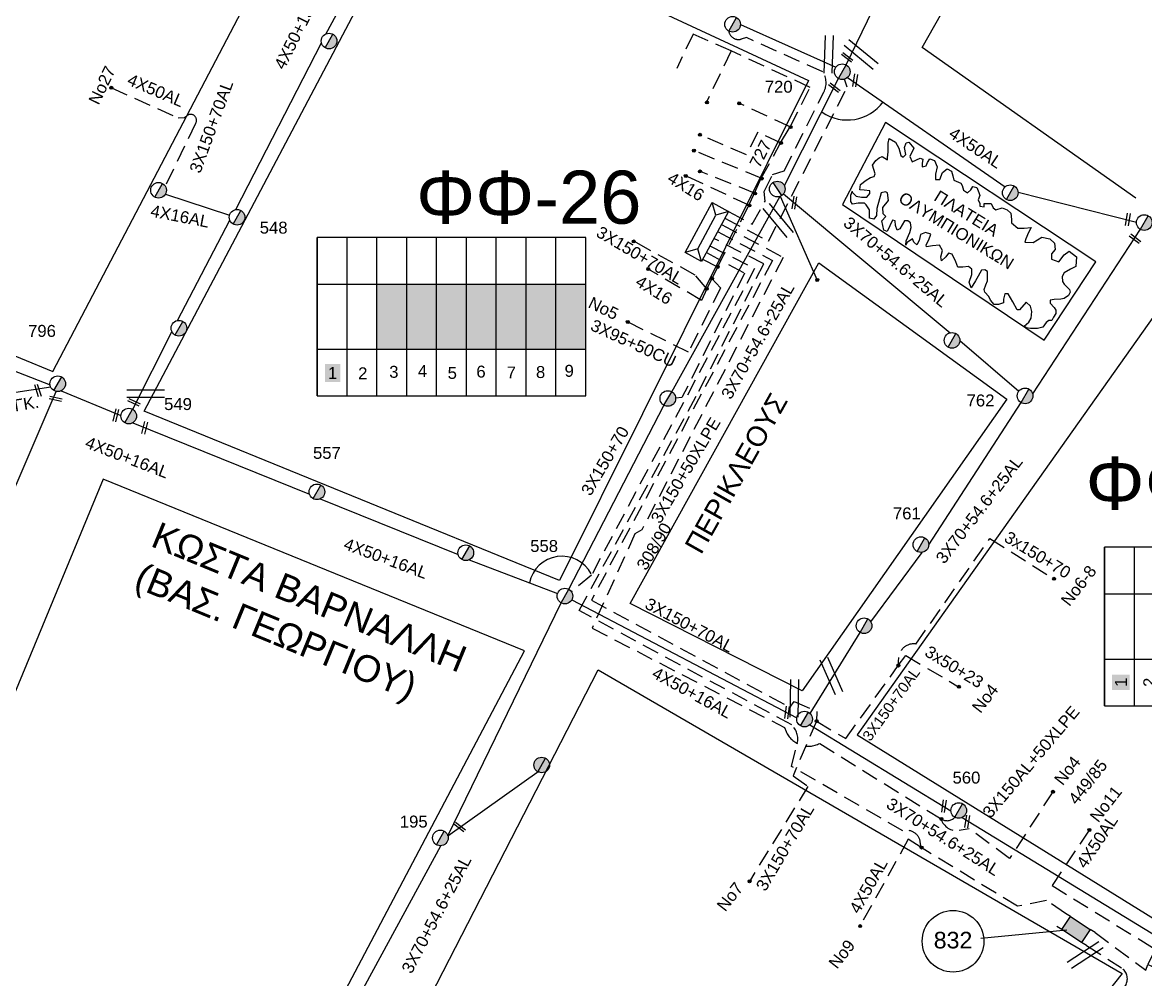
# Model space of a CAD drawing. Header units: millimetres. Extents: x 4486 to 5741, y 824 to 1856.
# Drawn here: x 5243.5 to 5412.8, y 955.5 to 1099.8 of the extents above; entities that cross this region are included whole.
import ezdxf
from ezdxf.enums import TextEntityAlignment as Align

# ---------------------------------------------------------------- set-up
doc = ezdxf.new("R2010")
doc.units = ezdxf.units.MM
doc.linetypes.add('DASHED', pattern=[19.05, 12.7, -6.35])
for name, color, linetype in [('Link Box 4 Διευθύνσεων', 7, 'Continuous'), ('Ασφαλειοκιβώτια Χ.Τ 6 αναχωρήσεων', 7, 'Continuous'), ('Ασφαλειοκιβώτια Χ.Τ 9 αναχωρήσεων', 7, 'Continuous'), ('Γέφυρες Εναερίου Δικτύου', 7, 'Continuous'), ('Γυμνά εναέρια ΧΤ (3Φ)   4x16AL', 7, 'Continuous'), ('Γυμνά εναέρια ΧΤ (3Φ)   4x50AL', 7, 'Continuous'), ('Γυμνά εναέρια ΧΤ και ΦΟΠ (3Φ)   4x50+16AL', 7, 'Continuous'), ('Εναέρια παροχή ΧΤ 4x16', 7, 'SYN_LINE'), ('Επιγραφές - Σχήματα', 7, 'Continuous'), ('Καλώδια ΧΤ   3x150+70AL', 7, 'DASHED'), ('Καλώδια ΧΤ   3x150AL+50XLPE', 7, 'DASHED'), ('Καλώδια ΧΤ   3x95+50CU', 7, 'DASHED'), ('Καλώδια ΧΤ   4x50+13.5', 7, 'Continuous'), ('Καλώδια ΧΤ   4x50AL', 7, 'DASHED'), ('Μηχανική τομή', 7, 'Continuous'), ('Στύλος Ξύλινος', 7, 'Continuous'), ('Στύλος Ξύλινος @ 1', 7, 'Continuous'), ('Στύλος ΦΜ', 7, 'Continuous'), ('Στύλος ΦΜ @ 1', 7, 'Continuous'), ('Συνδέσεις', 7, 'Continuous'), ('Συνεστραμμένα ΧΤ   3x70+54.6+25AL', 7, 'SYN_LINE'), ('Τομή', 7, 'Continuous'), ('Υποσταθμός πόλεως', 7, 'Continuous'), ('Υπόβαθρο ΔΕΗ', 7, 'Continuous')]:
    doc.layers.add(name, color=color, linetype=linetype)
doc.styles.get("Standard").update_dxf_attribs({"font": 'ARIAL.TTF'})
doc.linetypes.add('SYN_LINE', pattern='A,0.5,-0.0001,["/\\/\\/\\/",Standard,S=0.1,R=0,X=0,Y=-0.05],-0.25', length=0.7501)

# ---------------------------------------------------------------- blocks, each defined once
blk = doc.blocks.new('ΥΠΑΡΧΩΝ ΤΣΙΜΕΝΤΕΝΙΟΣ ΣΤΥΛΟΣ')
at = {"layer": 'Στύλος ΦΜ'}
blk.add_hatch(color=7, dxfattribs=at).paths.add_polyline_path([(-1.29, -2.28, 0.574793), (2.62, 0, 0.268822), (1.3, 2.27)])
at = {"layer": 'Στύλος ΦΜ', "color": 7}
blk.add_line((-1.29, -2.28), (1.3, 2.27), dxfattribs=at)
blk.add_circle((0, 0), 2.62, dxfattribs=at)
at = {"layer": 'Στύλος ΦΜ', "flags": 4}
for tag, p in [('ΑΡΙΘΜΟΣ', (-4.68, 8.05)), ('ΤΥΠΟΣ', (-4.91, 3.03))]:
    blk.add_attdef(tag, p, '', height=4, dxfattribs=at)
blk = doc.blocks.new('LINK BOX 4 ΑΝΑΧΩΡΗΣΕΩΝ')
at = {"layer": 'Link Box 4 Διευθύνσεων', "ltscale": 40}
blk.add_hatch(color=256, dxfattribs=at).paths.add_polyline_path([(-3.54, 0), (-3.54, -4.67), (3.54, -4.67), (3.54, 0)])
for p, q in [((-3.54, 0), (-5.33, 0)), ((5.33, 0), (3.54, 0)), ((-3.54, -4.67), (-5.33, -4.67)), ((5.33, -4.67), (3.54, -4.67))]:
    blk.add_line(p, q, dxfattribs=at)
blk.add_lwpolyline([(-3.54, -4.67), (-3.54, 0), (3.54, 0), (3.54, -4.67)], close=True, dxfattribs=at)
blk = doc.blocks.new('ΑΣΦΑΛΕΙΟΚΙΒΩΤΙΟ ΥΠΟΣΤΑΘΜΟΥ 9 ΑΝΑΧΩΡΗΣΕΩΝ')
at = {"layer": 'Ασφαλειοκιβώτια Χ.Τ 9 αναχωρήσεων', "ltscale": 40}
for p, q in [((-23.8, 40.36), (24.02, 40.36)), ((-9.72, 40.36), (-9.72, -40.64)), ((9.94, 40.36), (9.94, -40.64)), ((-23.8, 31.36), (24.02, 31.36)), ((-23.8, 22.36), (24.02, 22.36)), ((-23.8, 13.36), (24.02, 13.36)), ((-23.8, 4.36), (24.02, 4.36)), ((-23.8, -4.64), (24.02, -4.64)), ((-23.8, -13.64), (24.02, -13.64)), ((-23.8, -22.64), (24.02, -22.64)), ((-23.8, -31.64), (24.02, -31.64))]:
    blk.add_line(p, q, dxfattribs=at)
at = {"layer": 'Ασφαλειοκιβώτια Χ.Τ 9 αναχωρήσεων'}
blk.add_lwpolyline([(-23.8, -40.64), (24.02, -40.64), (24.02, 40.36), (-23.8, 40.36)], close=True, dxfattribs=at)
for s, p in [('1', (-18.67, 37.12)), ('2', (-18.76, 28.01)), ('3', (-18.31, 18.64)), ('4', (-18.05, 9.99)), ('5', (-18.64, 1.02)), ('6', (-18.25, -7.64)), ('7', (-18.51, -16.8)), ('8', (-18.38, -25.61)), ('9', (-18.01, -34.24))]:
    blk.add_text(s, height=3.6, rotation=270, dxfattribs=at).set_placement(p)
at = {"layer": 'Ασφαλειοκιβώτια Χ.Τ 9 αναχωρήσεων', "ltscale": 40}
for tag, height, p in [('ΟΝΟΜΑ', 5, (-0.16, 44.31)), ('ΚΕΙΜΕΝΟ 1', 2, (17.06, 35.59)), ('ΚΕΙΜΕΝΟ 2', 2, (17.06, 26.88)), ('ΚΕΙΜΕΝΟ 3', 2, (17.06, 17.69)), ('ΚΕΙΜΕΝΟ 4', 2, (17.06, 8.71)), ('ΚΕΙΜΕΝΟ 5', 2, (17.06, -0.13)), ('ΚΕΙΜΕΝΟ 6', 2, (17.06, -9.05)), ('ΚΕΙΜΕΝΟ 7', 2, (17.06, -18.13)), ('ΚΕΙΜΕΝΟ 8', 2, (17.06, -26.85)), ('ΚΕΙΜΕΝΟ 9', 2, (17.06, -35.99)), ('ΣΧ', 2, (-0.1, -42.64))]:
    blk.add_attdef(tag, text='', height=height, dxfattribs=at).set_placement(p, align=Align.MIDDLE_CENTER)
blk = doc.blocks.new('ΑΣΦΑΛΕΙΟΚΙΒΩΤΙΟ ΥΠΟΣΤΑΘΜΟΥ 6 ΑΝΑΧΩΡΗΣΕΩΝ')
at = {"layer": 'Ασφαλειοκιβώτια Χ.Τ 6 αναχωρήσεων', "ltscale": 40}
for p, q in [((-23.91, 27), (23.91, 27)), ((-9.83, 27), (-9.83, -27)), ((9.83, 27), (9.83, -27)), ((-23.91, 18), (23.91, 18)), ((-23.91, 9), (23.91, 9)), ((-23.91, 0), (23.91, 0)), ((-23.91, -9), (23.91, -9)), ((-23.91, -18), (23.91, -18))]:
    blk.add_line(p, q, dxfattribs=at)
at = {"layer": 'Ασφαλειοκιβώτια Χ.Τ 6 αναχωρήσεων'}
blk.add_lwpolyline([(-23.91, -27), (23.91, -27), (23.91, 27), (-23.91, 27)], close=True, dxfattribs=at)
for s, p in [('1', (-18.23, 20.26)), ('2', (-18.23, 11.69)), ('3', (-18.23, 2.62)), ('4', (-18.23, -6.41)), ('5', (-18.23, -15.42)), ('6', (-18.23, -24.55))]:
    blk.add_text(s, height=3.6, dxfattribs=at).set_placement(p)
at = {"layer": 'Ασφαλειοκιβώτια Χ.Τ 6 αναχωρήσεων', "ltscale": 40}
for tag, height, p in [('ΟΝΟΜΑ', 5, (-0.27, 31.68)), ('ΚΕΙΜΕΝΟ 1', 2, (16.95, 22.41)), ('ΚΕΙΜΕΝΟ 2', 2, (16.95, 13.71)), ('ΚΕΙΜΕΝΟ 3', 2, (16.95, 4.31)), ('ΚΕΙΜΕΝΟ 4', 2, (16.95, -4.67)), ('ΚΕΙΜΕΝΟ 5', 2, (16.95, -13.51)), ('ΚΕΙΜΕΝΟ 6', 2, (16.95, -22.43)), ('ΣΧ', 2, (-0.21, -29.21))]:
    blk.add_attdef(tag, text='', height=height, dxfattribs=at).set_placement(p, align=Align.MIDDLE_CENTER)
blk = doc.blocks.new('ΤΟΜΗ')
at = {"layer": 'Τομή', "ltscale": 40}
for p, q in [((-5.68, 0), (5.68, 0)), ((5.68, -2.33), (-5.68, -2.33))]:
    blk.add_line(p, q, dxfattribs=at)
blk = doc.blocks.new('ΥΠΑΡΧΩΝ ΞΥΛΙΝΟΣ ΣΤΥΛΟΣ')
at = {"layer": 'Στύλος Ξύλινος'}
h = blk.add_hatch(color=7, dxfattribs=at)
h.paths.add_polyline_path([(-2.62, 0, 0.270008), (-1.29, -2.28), (1.3, 2.27, 0.576266)])
h.paths.add_polyline_path([(-1.29, -2.28, 0.574793), (2.62, 0, 0.268822), (1.3, 2.27)])
at = {"layer": 'Στύλος Ξύλινος', "color": 7}
blk.add_line((-1.29, -2.28), (1.3, 2.27), dxfattribs=at)
blk.add_circle((0, 0), 2.62, dxfattribs=at)
at = {"layer": 'Στύλος Ξύλινος', "flags": 4}
for tag, p in [('ΑΡΙΘΜΟΣ', (-4.91, 8.6)), ('ΤΥΠΟΣ', (-4.85, 3.39))]:
    blk.add_attdef(tag, p, '', height=4, dxfattribs=at)
blk = doc.blocks.new('ΥΠΟΣΤΑΘΜΟΣ ΠΟΛΕΩΣ')
at = {"layer": 'Υποσταθμός πόλεως', "linetype": 'Continuous', "ltscale": 40}
blk.add_lwpolyline([(-8.57, 2.82), (8.57, 2.82), (8.57, -2.82), (-8.57, -2.82)], close=True, dxfattribs=at)
for points in [[(-5.75, 0), (-8.57, 2.82)], [(5.75, 0), (8.57, 2.82)], [(-8.57, -2.82), (-5.75, 0)], [(-5.75, 0), (5.75, 0)], [(8.57, -2.82), (5.75, 0)]]:
    blk.add_lwpolyline(points, dxfattribs=at)
at = {"layer": 'Υποσταθμός πόλεως', "linetype": 'SYN_LINE', "ltscale": 40, "flags": 1}
for tag, p in [('ΜΕΤΑΣΧΗΜΑΤΙΣΜΟΣ', (10.6, 2.39)), ('ΙΣΧΥΣ', (10.58, -0.41)), ('ΑΡΙΘΜΟΣ', (10.7, -3.13))]:
    blk.add_attdef(tag, p, '', height=1.8, dxfattribs=at)
blk = doc.blocks.new('_ΣΥΝΔΕΣΗ')
at = {"layer": 'Συνδέσεις', "linetype": 'SYN_LINE', "ltscale": 40}
blk.add_hatch(color=256, dxfattribs=at).paths.add_polyline_path([(0.5, -0.01, 1), (-0.5, -0.01, 1)])
at = {"layer": 'Συνδέσεις'}
blk.add_circle((0, -0.01), 0.5, dxfattribs=at)
blk = doc.blocks.new('ΜΗΧΑΝΙΚΗ ΤΟΜΗ')
at = {"layer": 'Μηχανική τομή', "ltscale": 40}
for p, q in [((-1.89, 0.78), (1.89, 0.78)), ((1.89, 0), (-1.89, 0))]:
    blk.add_line(p, q, dxfattribs=at)

msp = doc.modelspace()

# ---------------------------------------------------------------- hatches: boundary and pattern name
at = {"layer": 'Ασφαλειοκιβώτια Χ.Τ 6 αναχωρήσεων', "ltscale": 0.2}
msp.add_hatch(color=1, dxfattribs=at).paths.add_polyline_path([(5410.44, 999.14), (5410.44, 1001.44), (5407.73, 1001.44), (5407.73, 999.14)])
at = {"layer": 'Ασφαλειοκιβώτια Χ.Τ 9 αναχωρήσεων', "ltscale": 0.2}
for color, points in [(2, [(5296.91, 1060.33), (5296.91, 1050.5), (5301.41, 1050.5), (5301.41, 1060.33)]), (151, [(5301.41, 1060.33), (5301.41, 1050.5), (5305.91, 1050.5), (5305.91, 1060.33)]), (30, [(5305.91, 1060.33), (5305.91, 1050.5), (5310.41, 1050.5), (5310.41, 1060.33)]), (62, [(5310.41, 1060.33), (5310.41, 1050.5), (5314.91, 1050.5), (5314.91, 1060.33)]), (173, [(5314.91, 1060.33), (5314.91, 1050.5), (5319.41, 1050.5), (5319.41, 1060.33)]), (1, [(5319.41, 1060.33), (5319.41, 1050.5), (5323.91, 1050.5), (5323.91, 1060.33)]), (133, [(5323.91, 1060.33), (5323.91, 1050.5), (5328.41, 1050.5), (5328.41, 1060.33)]), (27, [(5289.08, 1045.57), (5291.38, 1045.57), (5291.38, 1048.28), (5289.08, 1048.28)])]:
    msp.add_hatch(color=color, dxfattribs=at).paths.add_polyline_path(points)

# ---------------------------------------------------------------- linework, layer by layer
at = {"layer": 'Γέφυρες Εναερίου Δικτύου', "color": 2, "linetype": 'DASHED', "ltscale": 0.2}
for points in [[(5348.3, 1062.92), (5353.01, 1072.22), (5353.87, 1074.03), (5354.87, 1076.28), (5357.79, 1081.63), (5359.22, 1084.02), (5362.23, 1089.99), (5350.34, 1095.48), (5344.61, 1098.01), (5342.13, 1092.85)], [(5350.34, 1095.48), (5346.62, 1087.75)], [(5359.22, 1084.02), (5351.49, 1087.61)], [(5357.79, 1081.63), (5354.35, 1083.22), (5352.63, 1079.83), (5345.57, 1082.88)], [(5354.87, 1076.28), (5344.66, 1080.48)], [(5353.87, 1074.03), (5345.57, 1077.35)], [(5346.03, 1064.08), (5348.3, 1062.92), (5347.44, 1061.18), (5348.73, 1059.76), (5343.89, 1050.06)]]:
    msp.add_lwpolyline(points, dxfattribs=at)
at = {"layer": 'Γέφυρες Εναερίου Δικτύου', "color": 1, "linetype": 'DASHED', "ltscale": 0.2}
msp.add_lwpolyline([(5349.94, 1071.28), (5353.48, 1069.38), (5355.46, 1072.84), (5355.33, 1074.31), (5356.58, 1076.85), (5358.32, 1077.41), (5364.31, 1089.27, 0.269536), (5364.13, 1092.35), (5352.65, 1097.49), (5351.83, 1097.26, -0.454537), (5349.97, 1098.47, -3.418968)], format="xyb", dxfattribs=at)
at = {"layer": 'Γέφυρες Εναερίου Δικτύου', "color": 173, "linetype": 'DASHED', "ltscale": 0.2}
msp.add_lwpolyline([(5346.59, 1065.11), (5352.36, 1061.98), (5342.91, 1043.21), (5341.95, 1043.12)], dxfattribs=at)
at = {"layer": 'Γέφυρες Εναερίου Δικτύου', "color": 151, "linetype": 'DASHED', "ltscale": 0.2}
msp.add_lwpolyline([(5375.52, 1002.82), (5376.65, 1004.32), (5384.63, 999.62)], dxfattribs=at)
at = {"layer": 'Γυμνά εναέρια ΧΤ (3Φ)   4x16AL', "color": 1, "ltscale": 0.2}
msp.add_lwpolyline([(5265.03, 1073.91), (5274.7, 1070.73)], dxfattribs=at)
at = {"layer": 'Γυμνά εναέρια ΧΤ (3Φ)   4x16AL', "color": 30, "linetype": 'SYN_LINE', "ltscale": 20}
msp.add_lwpolyline([(5247.73, 1044.8), (5232.86, 1042.51)], dxfattribs=at)
at = {"layer": 'Γυμνά εναέρια ΧΤ (3Φ)   4x50AL', "color": 62, "ltscale": 20}
for p, q in [((5367.87, 1091.48), (5391.64, 1074.99)), ((5393.58, 1074.19), (5411.44, 1069.66))]:
    msp.add_line(p, q, dxfattribs=at)
at = {"layer": 'Γυμνά εναέρια ΧΤ (3Φ)   4x50AL', "color": 1, "linetype": 'DASHED', "ltscale": 0.2}
msp.add_lwpolyline([(5256.89, 1089.92), (5266.94, 1085.39), (5267.89, 1085.42), (5268.25, 1085.71, -0.869781), (5269.56, 1084.53)], format="xyb", dxfattribs=at)
at = {"layer": 'Γυμνά εναέρια ΧΤ (3Φ)   4x50AL', "color": 27, "linetype": 'DASHED', "ltscale": 0.2}
msp.add_lwpolyline([(5404.32, 978.03), (5398.71, 969.66), (5414.28, 960.04), (5413.17, 957.76)], dxfattribs=at)
at = {"layer": 'Γυμνά εναέρια ΧΤ και ΦΟΠ (3Φ)   4x50+16AL', "color": 30, "ltscale": 0.2}
for points in [[(5217.79, 1056.76), (5247.63, 1045.13)], [(5249.29, 1044.24), (5258.33, 1040.52)], [(5260.11, 1039.41), (5286.75, 1028.64)], [(5288.37, 1027.94), (5309.18, 1019.54)], [(5310.82, 1018.76), (5324.14, 1013.66)], [(5326.3, 1012.73), (5360.22, 994.93)]]:
    msp.add_lwpolyline(points, dxfattribs=at)
at = {"layer": 'Εναέρια παροχή ΧΤ 4x16', "color": 2, "linetype": 'DASHED', "ltscale": 0.2}
for points in [[(5353.01, 1072.22), (5343.43, 1076.67)], [(5346.66, 1059.63), (5345.87, 1057.85), (5337.82, 1062.59)]]:
    msp.add_lwpolyline(points, dxfattribs=at)
at = {"layer": 'Επιγραφές - Σχήματα', "ltscale": 0.2}
msp.add_line((5400.94, 962.94), (5387.99, 961.65), dxfattribs=at)
at = {"layer": 'Επιγραφές - Σχήματα', "color": 62, "linetype": 'DASHED', "ltscale": 0.2}
msp.add_lwpolyline([(5349.38, 1070.26), (5355.98, 1066.81), (5367.83, 1090.02), (5367.44, 1091.23)], dxfattribs=at)
at = {"layer": 'Επιγραφές - Σχήματα', "ltscale": 0.2}
msp.add_circle((5383.79, 961.26), 4.65, dxfattribs=at)
for centre, radius, start, end in [((5367.85, 1091.75), 6.68, 235.4043, 323.8758), ((5324.81, 1014.32), 4.98, 27.5813, 168.6763)]:
    msp.add_arc(centre, radius, start, end, dxfattribs=at)
at = {"layer": 'Καλώδια ΧΤ   3x150+70AL', "color": 1, "ltscale": 0.2}
msp.add_lwpolyline([(5269.56, 1084.53), (5265, 1075.09)], dxfattribs=at)
at = {"layer": 'Καλώδια ΧΤ   3x150+70AL', "color": 151, "ltscale": 0.2}
msp.add_lwpolyline([(5348.29, 1068.24), (5356.57, 1063.88), (5329.26, 1012.69), (5359.2, 996.49), (5359.83, 997.4), (5363.27, 995.9), (5363.19, 994.44), (5367.62, 991.8), (5375.52, 1002.82), (5375.61, 1004.05, -0.44339), (5378.18, 1006.06), (5389.33, 1021.97), (5398.99, 1015.89)], format="xyb", dxfattribs=at)
at = {"layer": 'Καλώδια ΧΤ   3x150+70AL', "color": 2, "ltscale": 0.2}
msp.add_lwpolyline([(5347.44, 1061.18), (5346.66, 1059.63), (5344.9, 1061.69), (5335.64, 1066.77)], dxfattribs=at)
at = {"layer": 'Καλώδια ΧΤ   3x150+70AL', "color": 27, "ltscale": 0.2}
msp.add_lwpolyline([(5405.19, 962.57), (5412.84, 956.91), (5413.17, 957.76), (5413.74, 957.48, 0.55014), (5418.44, 960.31, 0.245055), (5417.02, 963.19), (5423.94, 972.89), (5432.7, 983.61), (5441.07, 994.19), (5435.24, 998.59)], format="xyb", dxfattribs=at)
at = {"layer": 'Καλώδια ΧΤ   3x150+70AL', "color": 151, "ltscale": 0.2}
msp.add_lwpolyline([(5363.19, 994.44), (5359.67, 986.21), (5361.9, 984.6), (5353.08, 970.28)], dxfattribs=at)
at = {"layer": 'Καλώδια ΧΤ   3x150+70AL', "color": 30, "ltscale": 0.2}
msp.add_lwpolyline([(5403.92, 960.61), (5409.17, 957.24, -0.380767), (5409.87, 954.75), (5403.93, 947.82), (5404.23, 947.17), (5386.89, 924.42), (5387.51, 923.41), (5383.75, 919.08), (5372.2, 904.58), (5371.42, 905.19, 0.414005), (5368.97, 904.9, 3.665205)], format="xyb", dxfattribs=at)
at = {"layer": 'Καλώδια ΧΤ   3x150AL+50XLPE', "color": 133, "ltscale": 0.2}
for points in [[(5348.87, 1069.32), (5358.17, 1064.36), (5336.88, 1023.3), (5335.83, 1022.66), (5329.37, 1008.47), (5358.36, 993.47), (5358.61, 992.89, 0.436019), (5363.68, 991.08), (5381.99, 979.69, 0.354188), (5384.06, 979.94, 10.115752)], [(5398.82, 983.79), (5392.32, 973.73), (5386.22, 978.22), (5384.7, 977.98, -0.378338), (5381.99, 979.69, -10.066089)]]:
    msp.add_lwpolyline(points, format="xyb", dxfattribs=at)
at = {"layer": 'Καλώδια ΧΤ   3x150AL+50XLPE', "color": 27, "ltscale": 0.2}
msp.add_lwpolyline([(5400.72, 965.46), (5397.89, 967.4), (5393.52, 966.53), (5378.99, 975.37), (5378.84, 976.27, 0.455761), (5376.22, 977.88), (5359.44, 987.6), (5360.29, 991.08, 0.27212), (5359.46, 993.88), (5327.39, 1011.1), (5345.48, 1044.17), (5355.25, 1063.36), (5347.73, 1067.21)], format="xyb", dxfattribs=at)
at = {"layer": 'Καλώδια ΧΤ   3x150AL+50XLPE', "color": 30, "ltscale": 0.2}
msp.add_lwpolyline([(5347.13, 1066.11), (5353.87, 1062.66), (5329.28, 1016.45), (5326.27, 1013.92)], dxfattribs=at)
at = {"layer": 'Καλώδια ΧΤ   3x95+50CU', "color": 2, "linetype": 'DASHED', "ltscale": 0.2}
msp.add_lwpolyline([(5343.89, 1050.06), (5334.74, 1054.61)], dxfattribs=at)
at = {"layer": 'Καλώδια ΧΤ   4x50+13.5', "color": 1, "ltscale": 0.2}
for points in [[(5289.19, 1098.03), (5301.13, 1120)], [(5351.73, 1099.47), (5366.13, 1093.05)], [(5275.66, 1071.56), (5288.56, 1096.7)], [(5266.86, 1054.84), (5274.74, 1069.96)], [(5260.09, 1041.45), (5266.02, 1053.13)]]:
    msp.add_lwpolyline(points, dxfattribs=at)
at = {"layer": 'Καλώδια ΧΤ   4x50+13.5', "color": 30, "ltscale": 0.2}
msp.add_lwpolyline([(5236.39, 1015.92), (5248.56, 1044.16)], dxfattribs=at)
at = {"layer": 'Καλώδια ΧΤ   4x50AL', "color": 27, "ltscale": 0.2}
msp.add_lwpolyline([(5378.99, 975.37), (5377.03, 976.63), (5369.74, 963.52)], dxfattribs=at)
at = {"layer": 'Συνεστραμμένα ΧΤ   3x70+54.6+25AL', "color": 62, "ltscale": 20}
for p, q in [((5358.23, 1073.95), (5383.33, 1052.98)), ((5395.8, 1043.76), (5412.03, 1068.59)), ((5380.12, 1021.01), (5394.07, 1042.46))]:
    msp.add_line(p, q, dxfattribs=at)
at = {"layer": 'Συνεστραμμένα ΧΤ   3x70+54.6+25AL', "color": 62, "ltscale": 15}
for p, q in [((5357.71, 1073.57), (5363.31, 1060.94)), ((5384.81, 1051.82), (5393.71, 1044.19)), ((5371.4, 1009.39), (5379.11, 1019.89)), ((5362.23, 995.57), (5369.79, 1007.79))]:
    msp.add_line(p, q, dxfattribs=at)
at = {"layer": 'Συνεστραμμένα ΧΤ   3x70+54.6+25AL', "color": 173, "ltscale": 20}
for points in [[(5367.67, 1093.38), (5375.76, 1110.14)], [(5341.36, 1044.1), (5357.71, 1073.57)], [(5325.85, 1014.33), (5340.2, 1042.05)], [(5307.61, 977.16), (5324.68, 1012.28)], [(5287.32, 940.21), (5306.54, 975.66)]]:
    msp.add_lwpolyline(points, dxfattribs=at)
at = {"layer": 'Συνεστραμμένα ΧΤ   3x70+54.6+25AL', "color": 62, "ltscale": 20}
msp.add_lwpolyline([(5358.36, 1075.2), (5366.5, 1091.33)], dxfattribs=at)
at = {"layer": 'Συνεστραμμένα ΧΤ   3x70+54.6+25AL', "color": 133, "ltscale": 20}
for points in [[(5362.2, 993.9), (5383.46, 980.91)], [(5385.17, 979.92), (5414.54, 961.97)]]:
    msp.add_lwpolyline(points, dxfattribs=at)
at = {"layer": 'Συνεστραμμένα ΧΤ   3x70+54.6+25AL', "color": 7, "ltscale": 20}
msp.add_lwpolyline([(5307.61, 977.16), (5321.38, 986.93)], dxfattribs=at)
at = {"layer": 'Υπόβαθρο ΔΕΗ', "ltscale": 0.2}
for points in [[(5411.36, 1073.28), (5379.14, 1096.02), (5387.63, 1111.02), (5412.81, 1158.67), (5456.7, 1122.83), (5501.59, 1089.57)], [(5368.52, 1074.23), (5369.17, 1073.59), (5369.97, 1073.43), (5370.78, 1073.43), (5371.26, 1073.99), (5371.26, 1074.39), (5370.37, 1074.47), (5369.73, 1074.55), (5369.81, 1075.36), (5370.69, 1076), (5371.34, 1076.4), (5371.9, 1076.56), (5372.06, 1076.97), (5371.82, 1077.61), (5371.66, 1078.25), (5372.14, 1078.98), (5372.63, 1079.38), (5373.11, 1079.54), (5373.91, 1079.06), (5373.91, 1079.38), (5373.99, 1080.26), (5373.99, 1081.55), (5374.15, 1082.27), (5375.12, 1081.71), (5375.6, 1080.83), (5375.92, 1079.7), (5376.25, 1079.46), (5376.65, 1079.86), (5376.49, 1080.91), (5376.73, 1081.63), (5377.13, 1081.71), (5377.86, 1080.83), (5377.29, 1079.54), (5377.61, 1078.74), (5378.82, 1079.3), (5379.22, 1079.14), (5379.14, 1078.49), (5379.14, 1078.01), (5379.71, 1078.17), (5379.95, 1078.66), (5380.27, 1079.22), (5380.99, 1078.98), (5381.4, 1078.01), (5381.15, 1076.89), (5381.15, 1076.08), (5381.8, 1076.08), (5382.2, 1077.13), (5382.92, 1077.69), (5383.57, 1077.37), (5383.73, 1076.64), (5383.89, 1076), (5384.94, 1075.52), (5385.18, 1075.2), (5385.34, 1074.47), (5385.98, 1074.07), (5386.46, 1074.55), (5386.79, 1075.04), (5387.35, 1074.88), (5387.67, 1074.15), (5387.83, 1073.67), (5387.59, 1073.03), (5387.83, 1072.46), (5387.83, 1072.06), (5388.48, 1071.98), (5388.48, 1072.46), (5389.52, 1072.46), (5389.84, 1071.82), (5390.25, 1071.5), (5391.21, 1071.82), (5391.94, 1071.5), (5392.5, 1071.02), (5392.58, 1070.05), (5392.58, 1069.57), (5393.54, 1068.76), (5394.51, 1068.76), (5395.56, 1068.84), (5395.15, 1068.12), (5394.75, 1067.16), (5394.59, 1066.67), (5395.88, 1066.59), (5397.16, 1067.4), (5398.37, 1067.16), (5399.1, 1066.51), (5399.18, 1065.55), (5398.61, 1064.9), (5398.61, 1064.1), (5399.74, 1063.7), (5400.54, 1064.74), (5401.27, 1065.31), (5402.39, 1064.42), (5402.31, 1062.97), (5401.51, 1062.57), (5400.54, 1062.01), (5400.22, 1061.45), (5400.3, 1060.72), (5400.54, 1060.32), (5401.35, 1059.52), (5401.43, 1059.11), (5401.19, 1058.63), (5400.54, 1058.15), (5400.06, 1058.07), (5399.02, 1057.99), (5398.45, 1057.91), (5398.45, 1057.43), (5399.02, 1056.78), (5399.26, 1056.38), (5399.26, 1055.9), (5398.93, 1055.34), (5398.69, 1054.85), (5398.21, 1054.85), (5397.81, 1054.53), (5397.33, 1053.81), (5396.52, 1053.65), (5395.48, 1053.65), (5394.83, 1053.73), (5394.51, 1053.97), (5395.23, 1054.61), (5395.56, 1055.17), (5395.64, 1056.22), (5395.48, 1057.02), (5394.83, 1057.59), (5393.79, 1056.46), (5393.46, 1056.46), (5392.82, 1057.67), (5392.1, 1058.87), (5391.85, 1058.87), (5391.61, 1058.87), (5391.37, 1058.07), (5391.37, 1057.51), (5390.65, 1057.27), (5390, 1057.27), (5389.44, 1057.91), (5389.2, 1058.47), (5388.56, 1059.11), (5388.48, 1059.52), (5388.72, 1060.24), (5388.96, 1060.8), (5388.96, 1062.25), (5388.56, 1062.49), (5388.07, 1062.41), (5387.59, 1061.53), (5387.19, 1060.8), (5386.79, 1060.16), (5386.54, 1059.76), (5386.22, 1060.64), (5386.62, 1061.77), (5386.62, 1062.57), (5386.14, 1062.97), (5385.26, 1062.89), (5384.53, 1062.89), (5384.21, 1063.7), (5383.65, 1064.82), (5383.08, 1064.98), (5382.68, 1064.42), (5382.04, 1063.86), (5381.96, 1064.42), (5382.2, 1065.39), (5381.72, 1066.19), (5380.67, 1066.11), (5379.79, 1065.95), (5379.71, 1066.27), (5380.11, 1067), (5380.43, 1067.88), (5379.63, 1068.12), (5378.9, 1067.8), (5378.66, 1066.91), (5378.34, 1066.27), (5377.86, 1066.67), (5377.69, 1067.16), (5376.89, 1066.59), (5376.65, 1066.19), (5376.73, 1066.83), (5377.29, 1068.12), (5377.45, 1068.84), (5377.37, 1069.57), (5376.97, 1069.89), (5376.49, 1069.89), (5375.76, 1068.68), (5375.36, 1068.44), (5375.12, 1069.17), (5375.04, 1069.89), (5374.64, 1069.97), (5374.23, 1069.09), (5373.83, 1068.28), (5373.35, 1068.44), (5373.03, 1069.89), (5373.67, 1070.53), (5373.27, 1070.94), (5373.19, 1071.9), (5374.07, 1072.95), (5373.91, 1074.07), (5373.59, 1074.23), (5372.95, 1074.07), (5372.3, 1071.74), (5372.22, 1070.69), (5371.82, 1070.13), (5371.18, 1070.29), (5371.18, 1071.5), (5370.69, 1072.3), (5370.45, 1072.54), (5369.49, 1072.54), (5368.6, 1072.38), (5368.36, 1072.79), (5368.36, 1073.75), (5368.6, 1074.39)]]:
    msp.add_lwpolyline(points, dxfattribs=at)
for points in [[(5248.05, 1047.15), (5282.48, 1112.89), (5238.85, 1131.46), (5218.74, 1059.2)], [(5324.46, 1015.66), (5261.82, 1041.16), (5302.69, 1118.6), (5362, 1091.04)], [(5367.13, 1072.35), (5397.5, 1051.87), (5405.29, 1063.69), (5373.58, 1084.7)], [(5335.08, 1012.18), (5363.55, 1063.55), (5391.9, 1042.96), (5361.05, 999)], [(5462.84, 1023.05), (5414.17, 1055.64), (5369.33, 992.37), (5415.34, 963.87)], [(5214.51, 931.69), (5267.65, 907.4), (5319.18, 1005.05), (5255.62, 1030.9)], [(5409.27, 956.42), (5391.09, 933.41), (5369.57, 906.12), (5297.56, 938.49), (5330.27, 1002.19)]]:
    msp.add_lwpolyline(points, close=True, dxfattribs=at)

# ---------------------------------------------------------------- block references
at = {"layer": 'Link Box 4 Διευθύνσεων', "xscale": 0.5, "yscale": 0.5, "zscale": 0.5, "rotation": 327.0418679648799}
msp.add_blockref('LINK BOX 4 ΑΝΑΧΩΡΗΣΕΩΝ', (5402.96, 964.01), dxfattribs=at)
at = {"layer": 'Ασφαλειοκιβώτια Χ.Τ 6 αναχωρήσεων', "xscale": 0.5, "yscale": 0.5, "zscale": 0.5, "rotation": 90}
msp.add_blockref('ΑΣΦΑΛΕΙΟΚΙΒΩΤΙΟ ΥΠΟΣΤΑΘΜΟΥ 6 ΑΝΑΧΩΡΗΣΕΩΝ', (5420.12, 1008.71), dxfattribs=at)
at = {"layer": 'Ασφαλειοκιβώτια Χ.Τ 9 αναχωρήσεων', "xscale": 0.5, "yscale": 0.5, "zscale": 0.5, "rotation": 90}
msp.add_blockref('ΑΣΦΑΛΕΙΟΚΙΒΩΤΙΟ ΥΠΟΣΤΑΘΜΟΥ 9 ΑΝΑΧΩΡΗΣΕΩΝ', (5308.09, 1055.36), dxfattribs=at)
at = {"layer": 'Μηχανική τομή'}
for p, xscale, yscale, zscale, rotation in [((5367.7, 1094.34), 0.5000000000006791, 0.5000000000006791, 0.5000000000006791, 322.468232636331), ((5365.78, 1089.78), 0.5000000000006791, 0.5000000000006791, 0.5000000000006791, 322.468232636331), ((5368.84, 1091.07), 0.50000000000077, 0.50000000000077, 0.50000000000077, 260.9150095309418), ((5359.66, 1072.63), 0.50000000000077, 0.50000000000077, 0.50000000000077, 260.9150095309418), ((5409.95, 1070.1), 0.50000000000077, 0.50000000000077, 0.50000000000077, 260.9150095309418), ((5411.11, 1067), 0.5000000000006791, 0.5000000000006791, 0.5000000000006791, 322.468232636331), ((5245.62, 1044.22), 0.5000000000003179, 0.5000000000003179, 0.5000000000003179, 287.30579408842), ((5248.53, 1043.22), 0.5000000000002748, 0.5000000000002748, 0.5000000000002748, 167.9373440811906), ((5257.36, 1040.59), 0.5000000000003367, 0.5000000000003367, 0.5000000000003367, 256.3459602610951), ((5260.21, 1042.32), 0.500000000000335, 0.500000000000335, 0.500000000000335, 335.3140004584228), ((5261.71, 1038.71), 0.5000000000003367, 0.5000000000003367, 0.5000000000003367, 256.3459602610951), ((5358.55, 995.76), 0.5000000000008218, 0.5000000000008218, 0.5000000000008218, 262.2169385245279), ((5382.22, 981.65), 0.50000000000077, 0.50000000000077, 0.50000000000077, 260.9150095309418), ((5309.28, 978.32), 0.5000000000006791, 0.5000000000006791, 0.5000000000006791, 322.468232636331), ((5385.73, 979.34), 0.50000000000077, 0.50000000000077, 0.50000000000077, 260.9150095309418)]:
    msp.add_blockref('ΜΗΧΑΝΙΚΗ ΤΟΜΗ', p, dxfattribs=dict(at, xscale=xscale, yscale=yscale, zscale=zscale, rotation=rotation))
at = {"layer": 'Στύλος Ξύλινος @ 1', "ltscale": 40, "xscale": 0.4499999999998181, "yscale": 0.4499999999998181, "zscale": 0.4499999999998181}
msp.add_blockref('ΥΠΑΡΧΩΝ ΞΥΛΙΝΟΣ ΣΤΥΛΟΣ', (5321.76, 987.83), dxfattribs=at)
at = {"layer": 'Στύλος ΦΜ @ 1', "ltscale": 40, "xscale": 0.4499999999998181, "yscale": 0.4499999999998181, "zscale": 0.4499999999998181}
for p in [(5350.55, 1099.49), (5289.7, 1096.97), (5263.99, 1074.48), (5392.41, 1074.1), (5412.61, 1069.61), (5267.06, 1053.68), (5383.63, 1051.84), (5340.78, 1043.08), (5310.32, 1019.83), (5370.37, 1008.82), (5361.39, 994.75)]:
    msp.add_blockref('ΥΠΑΡΧΩΝ ΤΣΙΜΕΝΤΕΝΙΟΣ ΣΤΥΛΟΣ', p, dxfattribs=at)
at = {"layer": 'Στύλος ΦΜ @ 1', "ltscale": 40}
ref = msp.add_blockref('ΥΠΑΡΧΩΝ ΤΣΙΜΕΝΤΕΝΙΟΣ ΣΤΥΛΟΣ', (5367.08, 1092.35), dxfattribs=dict(at, xscale=0.4499999999998181, yscale=0.4499999999998181, zscale=0.4499999999998181))
ref.add_attrib('ΑΡΙΘΜΟΣ', '720', (5355.4, 1089.18), dxfattribs={"layer": 'Στύλος ΦΜ', "height": 1.8, "flags": 4})
ref = msp.add_blockref('ΥΠΑΡΧΩΝ ΤΣΙΜΕΝΤΕΝΙΟΣ ΣΤΥΛΟΣ', (5357.29, 1074.66), dxfattribs=dict(at, xscale=0.4499999999998461, yscale=0.4499999999998461, zscale=0.4499999999998461, rotation=63.42365023571922))
ref.add_attrib('ΑΡΙΘΜΟΣ', '727', (5354.61, 1077.69), dxfattribs={"layer": 'Στύλος ΦΜ', "height": 1.8, "rotation": 63.4237, "flags": 4})
ref = msp.add_blockref('ΥΠΑΡΧΩΝ ΤΣΙΜΕΝΤΕΝΙΟΣ ΣΤΥΛΟΣ', (5275.83, 1070.4), dxfattribs=dict(at, xscale=0.4499999999998181, yscale=0.4499999999998181, zscale=0.4499999999998181))
ref.add_attrib('ΤΥΠΟΣ', '548', (5279.25, 1067.94), dxfattribs={"layer": 'Στύλος ΦΜ', "height": 1.8, "flags": 4})
ref = msp.add_blockref('ΥΠΑΡΧΩΝ ΤΣΙΜΕΝΤΕΝΙΟΣ ΣΤΥΛΟΣ', (5248.8, 1045.31), dxfattribs=dict(at, xscale=0.4499999999998181, yscale=0.4499999999998181, zscale=0.4499999999998181))
ref.add_attrib('ΤΥΠΟΣ', '796', (5244.32, 1052.37), dxfattribs={"layer": 'Στύλος ΦΜ', "height": 1.8, "flags": 4})
ref = msp.add_blockref('ΥΠΑΡΧΩΝ ΤΣΙΜΕΝΤΕΝΙΟΣ ΣΤΥΛΟΣ', (5259.5, 1040.43), dxfattribs=dict(at, xscale=0.4499999999998181, yscale=0.4499999999998181, zscale=0.4499999999998181))
ref.add_attrib('ΤΥΠΟΣ', '549', (5264.83, 1041.34), dxfattribs={"layer": 'Στύλος ΦΜ', "height": 1.8, "flags": 4})
ref = msp.add_blockref('ΥΠΑΡΧΩΝ ΤΣΙΜΕΝΤΕΝΙΟΣ ΣΤΥΛΟΣ', (5394.65, 1043.48), dxfattribs=dict(at, xscale=0.4499999999998181, yscale=0.4499999999998181, zscale=0.4499999999998181))
ref.add_attrib('ΤΥΠΟΣ', '762', (5385.83, 1041.89), dxfattribs={"layer": 'Στύλος ΦΜ', "height": 1.8, "flags": 4})
ref = msp.add_blockref('ΥΠΑΡΧΩΝ ΤΣΙΜΕΝΤΕΝΙΟΣ ΣΤΥΛΟΣ', (5287.87, 1029.01), dxfattribs=dict(at, xscale=0.4499999999998181, yscale=0.4499999999998181, zscale=0.4499999999998181))
ref.add_attrib('ΤΥΠΟΣ', '557', (5287.28, 1033.98), dxfattribs={"layer": 'Στύλος ΦΜ', "height": 1.8, "flags": 4})
ref = msp.add_blockref('ΥΠΑΡΧΩΝ ΤΣΙΜΕΝΤΕΝΙΟΣ ΣΤΥΛΟΣ', (5378.94, 1021.05), dxfattribs=dict(at, xscale=0.4499999999998181, yscale=0.4499999999998181, zscale=0.4499999999998181))
ref.add_attrib('ΑΡΙΘΜΟΣ', '761', (5374.72, 1024.86), dxfattribs={"layer": 'Στύλος ΦΜ', "height": 1.8, "flags": 4})
ref = msp.add_blockref('ΥΠΑΡΧΩΝ ΤΣΙΜΕΝΤΕΝΙΟΣ ΣΤΥΛΟΣ', (5325.27, 1013.3), dxfattribs=dict(at, xscale=0.4499999999998181, yscale=0.4499999999998181, zscale=0.4499999999998181))
ref.add_attrib('ΤΥΠΟΣ', '558', (5320.03, 1019.95), dxfattribs={"layer": 'Στύλος ΦΜ', "height": 1.8, "flags": 4})
ref = msp.add_blockref('ΥΠΑΡΧΩΝ ΤΣΙΜΕΝΤΕΝΙΟΣ ΣΤΥΛΟΣ', (5384.64, 980.97), dxfattribs=dict(at, xscale=0.4499999999998181, yscale=0.4499999999998181, zscale=0.4499999999998181))
ref.add_attrib('ΤΥΠΟΣ', '560', (5383.71, 985.03), dxfattribs={"layer": 'Στύλος ΦΜ', "height": 1.8, "flags": 4})
ref = msp.add_blockref('ΥΠΑΡΧΩΝ ΤΣΙΜΕΝΤΕΝΙΟΣ ΣΤΥΛΟΣ', (5306.48, 976.84), dxfattribs=dict(at, xscale=0.4499999999998181, yscale=0.4499999999998181, zscale=0.4499999999998181))
ref.add_attrib('ΤΥΠΟΣ', '195', (5300.37, 978.4), dxfattribs={"layer": 'Στύλος ΦΜ', "height": 1.8, "flags": 4})
at = {"layer": 'Συνδέσεις', "xscale": 0.4499999999998181, "yscale": 0.4499999999998181, "zscale": 0.4499999999998181}
for p in [(5256.87, 1089.93), (5346.67, 1087.72), (5351.54, 1087.58), (5359.28, 1083.99), (5345.62, 1082.85), (5344.71, 1080.45), (5357.84, 1081.6), (5345.63, 1077.32), (5343.49, 1076.63), (5354.93, 1076.25), (5353.93, 1074), (5353.07, 1072.19), (5335.65, 1066.77), (5337.82, 1062.6), (5348.32, 1062.92), (5347.45, 1061.18), (5363.31, 1060.95), (5346.66, 1059.64), (5334.74, 1054.62), (5399.02, 1015.91), (5375.55, 1002.83), (5384.67, 999.63), (5363.23, 994.45), (5398.86, 983.8), (5382.03, 979.7), (5404.35, 978.04), (5379.03, 975.39), (5353.11, 970.3), (5369.78, 963.54)]:
    msp.add_blockref('_ΣΥΝΔΕΣΗ', p, dxfattribs=at)
at = {"layer": 'Τομή'}
for p, xscale, yscale, zscale, rotation in [((5364.45, 1094.98), 0.4999999999999838, 0.4999999999999838, 0.4999999999999838, 88.26268803272643), ((5370.28, 1095.39), 0.5000000000000174, 0.5000000000000174, 0.5000000000000174, 320.6746009241082), ((5357.87, 1070.29), 0.4999999999998729, 0.4999999999998729, 0.4999999999998729, 309.3157707098732), ((5365.98, 1001.49), 0.4999999999997968, 0.4999999999997968, 0.4999999999997968, 293.8018581528083), ((5359.28, 997.88), 0.5000000000000747, 0.5000000000000747, 0.5000000000000747, 89.08972430705595), ((5403.39, 959.67), 0.5000000000001621, 0.5000000000001621, 0.5000000000001621, 33.19007089451603)]:
    msp.add_blockref('ΤΟΜΗ', p, dxfattribs=dict(at, xscale=xscale, yscale=yscale, zscale=zscale, rotation=rotation))
at = {"layer": 'Τομή', "xscale": 0.5, "yscale": 0.5, "zscale": 0.5}
msp.add_blockref('ΤΟΜΗ', (5262.06, 1044.38), dxfattribs=at)
at = {"layer": 'Υποσταθμός πόλεως', "xscale": 0.5000000000000702, "yscale": 0.5000000000000702, "zscale": 0.5000000000000702, "rotation": 61.49465588046553}
msp.add_blockref('ΥΠΟΣΤΑΘΜΟΣ ΠΟΛΕΩΣ', (5346.66, 1068.18), dxfattribs=at)

# ---------------------------------------------------------------- texts
at = {"layer": 'Γυμνά εναέρια ΧΤ (3Φ)   4x16AL', "ltscale": 0.2}
msp.add_text('4X16AL', height=1.8, rotation=348.8453, dxfattribs=at).set_placement((5267.23, 1070.56), align=Align.MIDDLE)
at = {"layer": 'Γυμνά εναέρια ΧΤ (3Φ)   4x50AL', "ltscale": 0.2}
for rotation, p in [(336.949, (5263.58, 1089.54)), (326.3347, (5387.2, 1080.88)), (56.1204, (5405.5, 976.3))]:
    msp.add_text('4X50AL', height=1.8, rotation=rotation, dxfattribs=at).set_placement(p, align=Align.MIDDLE)
at = {"layer": 'Γυμνά εναέρια ΧΤ και ΦΟΠ (3Φ)   4x50+16AL', "ltscale": 0.2}
for rotation, p in [(338.9805, (5259.26, 1034.21)), (339.713, (5298.26, 1018.98)), (331.2829, (5344.45, 998.73))]:
    msp.add_text('4X50+16AL', height=1.8, rotation=rotation, dxfattribs=at).set_placement(p, align=Align.MIDDLE)
at = {"layer": 'Εναέρια παροχή ΧΤ 4x16', "ltscale": 20}
for p in [(5343.52, 1075.05), (5338.7, 1059.44)]:
    msp.add_text('4X16', height=1.8, rotation=328.1581, dxfattribs=at).set_placement(p, align=Align.MIDDLE)
at = {"layer": 'Επιγραφές - Σχήματα', "ltscale": 0.2, "attachment_point": 1}
for s, insert, char_height, width, rotation in [('Νο27', (5253.34, 1088), 1.8, 6.948, 64.1216), ('\\pi4.4113;ΠΛΑΤΕΙΑ\\P\\pi-0.025443;ΟΛΥΜΠΙΟΝΙΚΩΝ', (5377.94, 1076.89), 1.8, 19.3869, 328.3771), ('Νο5', (5329.41, 1058.5), 1.8, 6.948, 334.1216), ('4Χ6ΣΥΓΚ.', (5234.48, 1041.63), 1.8, 6.948, 9.3983), ('ΠΕΡΙΚΛΕΟΥΣ', (5343.18, 1020.89), 3, 82.7026, 60.5876), ('ΚΩΣΤΑ ΒΑΡΝΑΛΛΗ\\P(ΒΑΣ. ΓΕΩΡΓΙΟΥ)', (5264.14, 1024.59), 4, 58.0043, 337.6672), ('308/90', (5335.96, 1017.95), 1.8, 6.948, 59.3087), ('3x150+70', (5392.27, 1023.19), 1.8, 6.948, 328.5153), ('Νο6-8', (5399.9, 1012.74), 1.8, 6.948, 51.9921), ('3x50+23', (5380.3, 1005.94), 1.8, 6.948, 328.5153), ('Νο4', (5386.49, 996.62), 1.8, 6.948, 51.9921), ('Νο4', (5398.89, 985.73), 1.8, 6.948, 51.9921), ('449/85', (5401.02, 982.8), 1.8, 6.948, 51.9921), ('Νο11', (5404.26, 980.14), 1.8, 6.948, 51.9921), ('Νο7', (5348.02, 966.71), 1.8, 6.948, 51.9921), ('Νο9', (5364.88, 958.06), 1.8, 6.948, 51.9921)]:
    msp.add_mtext(s, dxfattribs=dict(at, insert=insert, char_height=char_height, width=width, rotation=rotation))
for s, insert, char_height, width in [('ΦΦ-26', (5302.82, 1077.43), 8, 50.8867), ('ΦΦ-24', (5403.76, 1034.32), 8, 50.8867), ('832', (5380.87, 962.68), 2.5, 8.09)]:
    msp.add_mtext(s, dxfattribs=dict(at, insert=insert, char_height=char_height, width=width))
at = {"layer": 'Καλώδια ΧΤ   3x150+70AL', "ltscale": 0.2}
for height, rotation, p in [(1.8, 69.9111, (5271.94, 1084.08)), (1.8, 329.3729, (5336.56, 1064.68)), (1.8, 332.1626, (5344.04, 1008.93)), (1.6, 54.0923, (5374.46, 997.01)), (1.8, 59.4663, (5358.44, 975.41))]:
    msp.add_text('3X150+70AL', height=height, rotation=rotation, dxfattribs=at).set_placement(p, align=Align.MIDDLE)
at = {"layer": 'Καλώδια ΧΤ   3x150+70AL', "ltscale": 0.2, "insert": (5327.58, 1029.18), "char_height": 1.8, "width": 6.948, "attachment_point": 1, "rotation": 59.2677}
msp.add_mtext('3Χ150+70', dxfattribs=at)
at = {"layer": 'Καλώδια ΧΤ   3x150AL+50XLPE', "ltscale": 0.2}
msp.add_text('3X150AL+50XLPE', height=1.8, rotation=49.929, dxfattribs=at).set_placement((5395.53, 988.31), align=Align.MIDDLE)
at = {"layer": 'Καλώδια ΧΤ   3x150AL+50XLPE', "ltscale": 0.2, "insert": (5338.09, 1025), "char_height": 1.8, "width": 6.948, "attachment_point": 1, "rotation": 59.2677}
msp.add_mtext('3Χ150+50XLPE', dxfattribs=at)
at = {"layer": 'Καλώδια ΧΤ   3x95+50CU', "ltscale": 0.2}
msp.add_text('3X95+50CU', height=1.8, rotation=335.3435, dxfattribs=at).set_placement((5335.6, 1051.41), align=Align.MIDDLE)
at = {"layer": 'Καλώδια ΧΤ   4x50+13.5', "ltscale": 0.2}
msp.add_text('4X50+13.5', height=1.8, rotation=63.2359, dxfattribs=at).set_placement((5284.88, 1098.39), align=Align.MIDDLE)
at = {"layer": 'Καλώδια ΧΤ   4x50AL', "ltscale": 0.2}
msp.add_text('4X50AL', height=1.8, rotation=60.5495, dxfattribs=at).set_placement((5371.02, 969.61), align=Align.MIDDLE)
at = {"layer": 'Συνεστραμμένα ΧΤ   3x70+54.6+25AL', "ltscale": 20}
for rotation, p in [(320.0304, (5375.17, 1063.67)), (60.4232, (5354.33, 1051.76)), (52.3886, (5387.72, 1026.32)), (327.6577, (5382.31, 977.02)), (62.2895, (5305.89, 965.32))]:
    msp.add_text('3X70+54.6+25AL', height=1.8, rotation=rotation, dxfattribs=at).set_placement(p, align=Align.MIDDLE)

doc.saveas('drawing.dxf')
